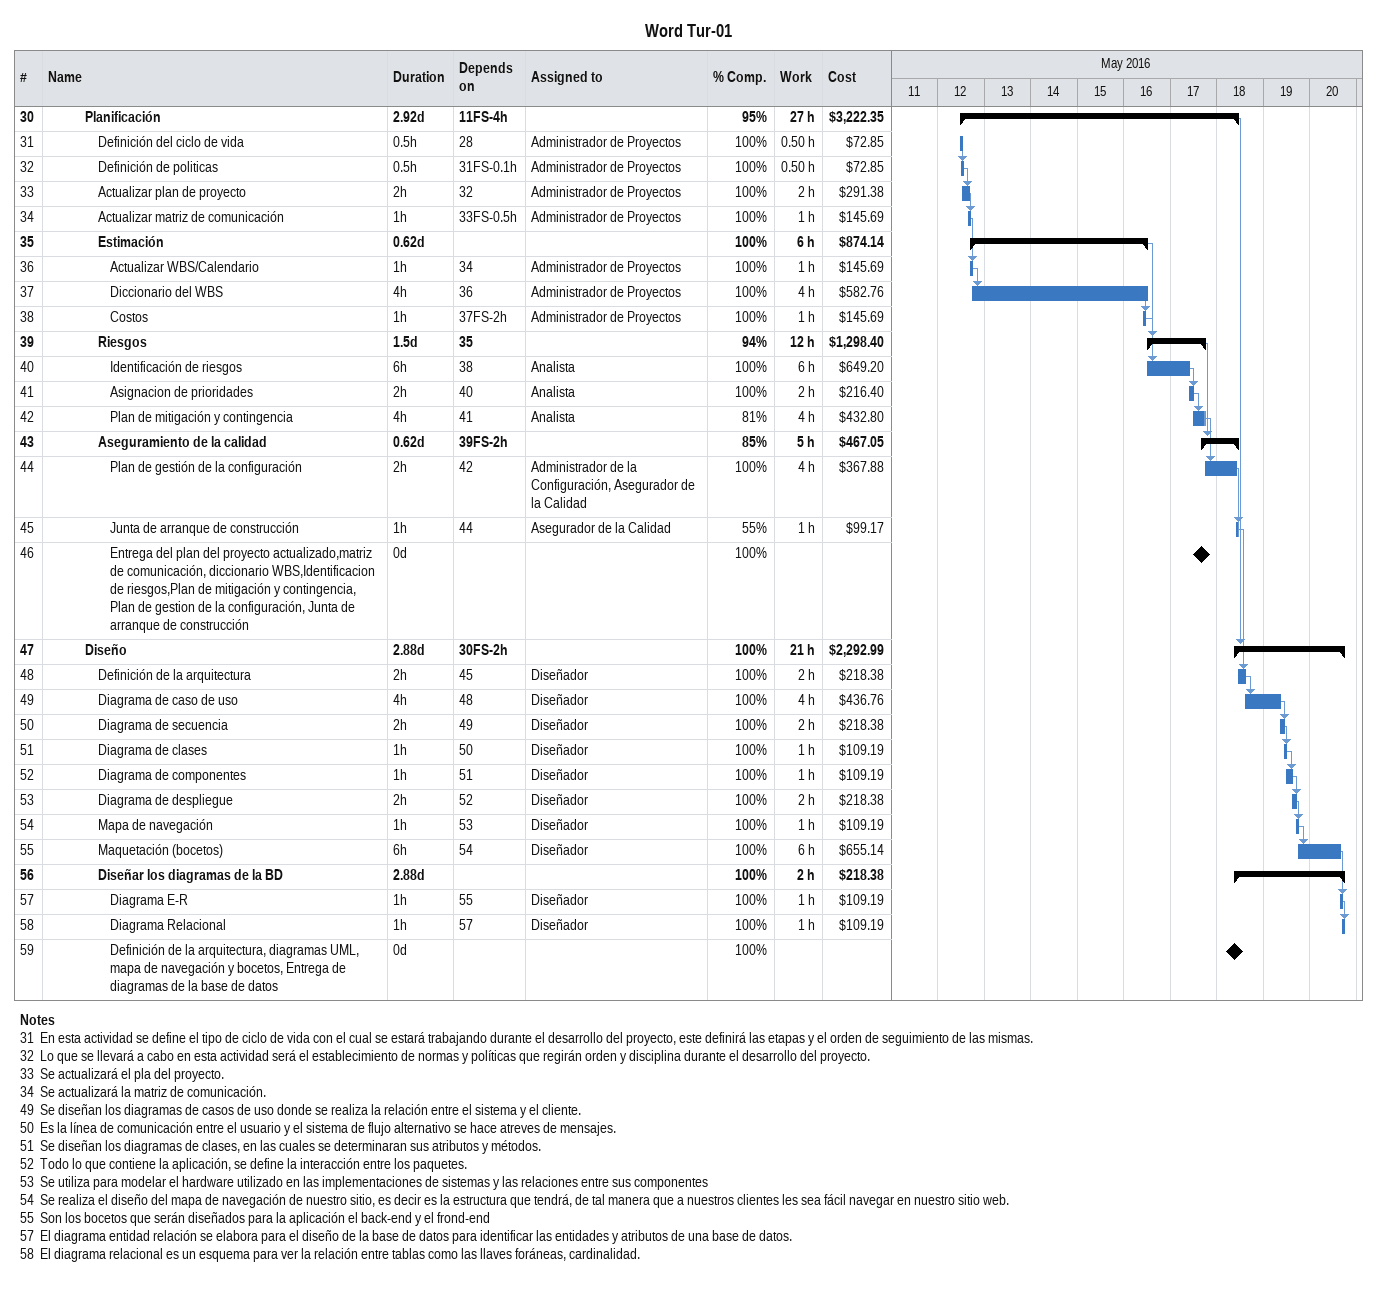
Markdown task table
Word Tur-01

| ID | Level | Task | Duration | Start | Finish | Predecessors | Resources | % complete | Work (h) | Cost ($) |
|---|---|---|---|---|---|---|---|---|---|---|
| 30 | 4 | **Planificación** | 2.92d | 2016-05-12 | 2016-05-18 | 11FS-4h |  | 95 | 27 | 3222.35 |
| 31 | 5 | Definición del ciclo de vida | 0.5h | 2016-05-12 | 2016-05-12 | 28 | Administrador de Proyectos | 100 | 0.50 | 72.85 |
| 32 | 5 | Definición de politicas | 0.5h | 2016-05-12 | 2016-05-12 | 31FS-0.1h | Administrador de Proyectos | 100 | 0.50 | 72.85 |
| 33 | 5 | Actualizar plan de proyecto | 2h | 2016-05-12 | 2016-05-12 | 32 | Administrador de Proyectos | 100 | 2 | 291.38 |
| 34 | 5 | Actualizar matriz de comunicación | 1h | 2016-05-12 | 2016-05-12 | 33FS-0.5h | Administrador de Proyectos | 100 | 1 | 145.69 |
| 35 | 5 | **Estimación** | 0.62d | 2016-05-12 | 2016-05-16 |  |  | 100 | 6 | 874.14 |
| 36 | 6 | Actualizar WBS/Calendario | 1h | 2016-05-12 | 2016-05-12 | 34 | Administrador de Proyectos | 100 | 1 | 145.69 |
| 37 | 6 | Diccionario del WBS | 4h | 2016-05-12 | 2016-05-16 | 36 | Administrador de Proyectos | 100 | 4 | 582.76 |
| 38 | 6 | Costos | 1h | 2016-05-16 | 2016-05-16 | 37FS-2h | Administrador de Proyectos | 100 | 1 | 145.69 |
| 39 | 5 | **Riesgos** | 1.5d | 2016-05-16 | 2016-05-17 | 35 |  | 94 | 12 | 1298.40 |
| 40 | 6 | Identificación de riesgos | 6h | 2016-05-16 | 2016-05-17 | 38 | Analista | 100 | 6 | 649.20 |
| 41 | 6 | Asignacion de prioridades | 2h | 2016-05-17 | 2016-05-17 | 40 | Analista | 100 | 2 | 216.40 |
| 42 | 6 | Plan de mitigación y contingencia | 4h | 2016-05-17 | 2016-05-17 | 41 | Analista | 81 | 4 | 432.80 |
| 43 | 5 | **Aseguramiento de la calidad** | 0.62d | 2016-05-17 | 2016-05-18 | 39FS-2h |  | 85 | 5 | 467.05 |
| 44 | 6 | Plan de gestión de la configuración | 2h | 2016-05-17 | 2016-05-18 | 42 | Administrador de la Configuración, Asegurador de la Calidad | 100 | 4 | 367.88 |
| 45 | 6 | Junta de arranque de construcción | 1h | 2016-05-18 | 2016-05-18 | 44 | Asegurador de la Calidad | 55 | 1 | 99.17 |
| 46 | 6 | Entrega del plan del proyecto actualizado,matriz de comunicación, diccionario WBS,Identificacion de riesgos,Plan de mitigación y contingencia, Plan de gestion de la configuración, Junta de arranque de construcción | 0d | 2016-05-17 | 2016-05-17 |  |  | 100 |  |  |
| 47 | 4 | **Diseño** | 2.88d | 2016-05-18 | 2016-05-20 | 30FS-2h |  | 100 | 21 | 2292.99 |
| 48 | 5 | Definición de la arquitectura | 2h | 2016-05-18 | 2016-05-18 | 45 | Diseñador | 100 | 2 | 218.38 |
| 49 | 5 | Diagrama de caso de uso | 4h | 2016-05-18 | 2016-05-19 | 48 | Diseñador | 100 | 4 | 436.76 |
| 50 | 5 | Diagrama de secuencia | 2h | 2016-05-19 | 2016-05-19 | 49 | Diseñador | 100 | 2 | 218.38 |
| 51 | 5 | Diagrama de clases | 1h | 2016-05-19 | 2016-05-19 | 50 | Diseñador | 100 | 1 | 109.19 |
| 52 | 5 | Diagrama de componentes | 1h | 2016-05-19 | 2016-05-19 | 51 | Diseñador | 100 | 1 | 109.19 |
| 53 | 5 | Diagrama de despliegue | 2h | 2016-05-19 | 2016-05-19 | 52 | Diseñador | 100 | 2 | 218.38 |
| 54 | 5 | Mapa de navegación | 1h | 2016-05-19 | 2016-05-19 | 53 | Diseñador | 100 | 1 | 109.19 |
| 55 | 5 | Maquetación (bocetos) | 6h | 2016-05-19 | 2016-05-20 | 54 | Diseñador | 100 | 6 | 655.14 |
| 56 | 5 | **Diseñar los diagramas de la BD** | 2.88d | 2016-05-18 | 2016-05-20 |  |  | 100 | 2 | 218.38 |
| 57 | 6 | Diagrama E-R | 1h | 2016-05-20 | 2016-05-20 | 55 | Diseñador | 100 | 1 | 109.19 |
| 58 | 6 | Diagrama Relacional | 1h | 2016-05-20 | 2016-05-20 | 57 | Diseñador | 100 | 1 | 109.19 |
| 59 | 6 | Definición de la arquitectura, diagramas UML, mapa de navegación y bocetos, Entrega de diagramas de la base de datos | 0d | 2016-05-18 | 2016-05-18 |  |  | 100 |  |  |

Notes
- 31: En esta actividad se define el tipo de ciclo de vida con el cual se estará trabajando durante el desarrollo del proyecto, este definirá las etapas y el orden de seguimiento de las mismas.
- 32: Lo que se llevará a cabo en esta actividad será el establecimiento de normas y políticas que regirán orden y disciplina durante el desarrollo del proyecto.
- 33: Se actualizará el pla del proyecto.
- 34: Se actualizará la matriz de comunicación.
- 49: Se diseñan los diagramas de casos de uso donde se realiza la relación entre el sistema y el cliente.
- 50: Es la línea de comunicación entre el usuario y el sistema de flujo alternativo se hace atreves de mensajes.
- 51: Se diseñan los diagramas de clases, en las cuales se determinaran sus atributos y métodos.
- 52: Todo lo que contiene la aplicación, se define la interacción entre los paquetes.
- 53: Se utiliza para modelar el hardware utilizado en las implementaciones de sistemas y las relaciones entre sus componentes
- 54: Se realiza el diseño del mapa de navegación de nuestro sitio, es decir es la estructura que tendrá, de tal manera que a nuestros clientes les sea fácil navegar en nuestro sitio web.
- 55: Son los bocetos que serán diseñados para la aplicación el back-end y el frond-end
- 57: El diagrama entidad relación se elabora para el diseño de la base de datos para identificar las entidades y atributos de una base de datos.
- 58: El diagrama relacional es un esquema para ver la relación entre tablas como las llaves foráneas, cardinalidad.
